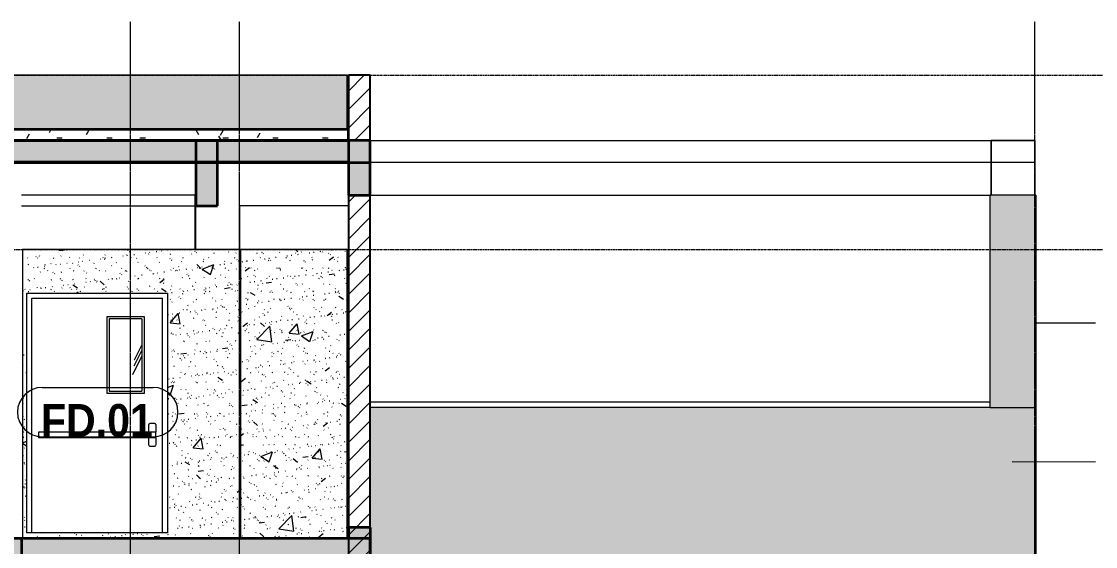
# Model space of a CAD drawing. Header units: millimetres. Extents: x 1240 to 198004, y -7796 to 35300.
# Drawn here: x 169764 to 179620, y 29475 to 34292 of the extents above; entities that cross this region are included whole.
import ezdxf

# ---------------------------------------------------------------- set-up
doc = ezdxf.new("R2010")
doc.units = ezdxf.units.MM
doc.linetypes.add('Centre', pattern=[31.75, 6.35, -4.7625, 15.875, -4.7625])
doc.linetypes.add('Grid Line', pattern=[22.225, 12.7, -3.175, 3.175, -3.175])
for name, color, linetype, lineweight in [('0-2', 50, 'Continuous', 5), ('A-CLNG-1', 13, 'Continuous', 25), ('A-CLNG-PATT-1', 13, 'Continuous', 9), ('A-DOOR', 31, 'Continuous', 9), ('A-DOOR-FRAM', 31, 'Continuous', 9), ('A-DOOR-IDEN', 31, 'Continuous', 9), ('A-FLOR-1', 10, 'Continuous', 35), ('A-FLOR-2', 7, 'Continuous', 9), ('A-FLOR-3', 192, 'Continuous', 35), ('A-FLOR-LEVL-2', 51, 'Centre', 9), ('A-FLOR-PATT-1', 7, 'Continuous', 9), ('A-FLOR-PATT-3', 8, 'Continuous', 9), ('A-WALL', 113, 'Continuous', 9), ('A-WALL-1', 113, 'Continuous', 25), ('A-WALL-IDEN', 211, 'Continuous', 9), ('A-WALL-PATT-3', 111, 'Continuous', 5), ('A-WALL-PATT-4', 111, 'Continuous', 9), ('I-WALL', 2, 'Continuous', 9), ('S-BEAM-1', 12, 'Continuous', 5), ('S-BEAM-2', 10, 'Continuous', 35), ('S-BEAM-3', 7, 'Continuous', 9), ('S-COLS-1', 7, 'Continuous', 9), ('S-GRID-1', 1, 'Grid Line', 9)]:
    doc.layers.add(name, color=color, linetype=linetype, lineweight=lineweight)
doc.styles.add('Arial_B_2', font='arialbd.ttf', dxfattribs={"width": 0.9, "height": 300})
pattern_1 = [(45, (196301.1, 0), (-84.8528, 84.8528), [])]
pattern_2 = [(50, (196301.1, 0), (1093.104, -95.634), [114.3, -1257.3]), (355, (196301.1, 0), (-211.457, 1146.34), [91.44, -1005.84]), (100.451, (196392.2, -8), (881.656, 1050.7), [97.14, -1068.54]), (46.184, (196301.1, 304.8), (1626.475, -252.257), [171.45, -1885.95]), (96.636, (196436.6, 283.8), (1424.416, 1484.565), [145.71, -1602.81]), (351.184, (196301.1, 304.8), (1424.43, 1484.55), [137.16, -1508.76]), (21, (196453.5, 228.6), (909.686, -613.591), [114.3, -1257.3]), (326, (196453.5, 228.6), (370.812, 1105.13), [91.44, -1005.84]), (71.451, (196529.3, 177.5), (1280.503, 491.528), [97.14, -1068.54]), (37.5, (196301.1, 0), (18.5313, 507.3303), [50.292, -943.356, 50.292, -970.788, -1009.65]), (37.5, (196301.1, 0), (18.5313, 507.3303), [-2014.728, 50.292, -959.358]), (7.5, (196301.1, 0), (400.918, 601.0836), [50.292, -531.876, 50.292, -920.496, -384.81]), (7.5, (196301.1, 0), (400.918, 601.0836), [-1552.956, 50.292, -334.518]), (327.5, (195961.25, 0), (813.545, -34.3737), [50.292, -330.708, 50.292, -1138.428, -1577.34]), (327.5, (195961.25, 0), (813.545, -34.3737), [-1569.72, 50.292, -1527.048]), (317.5, (195808.85, 0), (888.775, 152.56), [50.292, -445.008, 50.292, -739.14, -1120.14]), (317.5, (195808.85, 0), (888.775, 152.56), [-1284.732, 50.292, -1069.848])]
pattern_3 = [(37.5, (196301.1, 0), (-4.79953, 146.8239), [5.029, -110.795, 5.029, -124.511, -123.825]), (37.5, (196301.1, 0), (-4.79953, 146.8239), [-245.364, 5.029, -118.796]), (7.5, (196301.1, 0), (134.8574, 215.0472), [5.029, -57.455, 5.029, -99.365, -40.005]), (7.5, (196301.1, 0), (134.8574, 215.0472), [-166.878, 5.029, -34.976]), (327.5, (196207.37, 0), (237.29776, 0.4316), [5.029, -33.071, 5.029, -132.131, -179.07]), (327.5, (196207.37, 0), (237.29776, 0.4316), [-175.26, 5.029, -174.041]), (317.5, (196207.37, 0), (229.0671, 66.8792), [5.029, -14.021, 5.029, -84.887, -102.87]), (317.5, (196207.37, 0), (229.0671, 66.8792), [-108.966, 5.029, -97.841])]

# ---------------------------------------------------------------- blocks, each defined once
blk = doc.blocks.new('NCV_TKTC_KET CAU_rvt-2-TKCS_MẶT ĐỨNG NỘI KHU 2')
at = {"layer": 'A-FLOR-PATT-1'}
for points in [[(-23337.4, 33000), (-23337.4, 33200), (-33536.9, 33200), (-33536.9, 33000), (-23540.7, 33000)], [(-23337.4, 29350), (-23337.4, 29550), (-33537.4, 29550), (-33537.4, 29350), (-23540.7, 29350)]]:
    blk.add_hatch(color=256, dxfattribs=at).paths.add_polyline_path(points)
at = {"layer": 'S-BEAM-1'}
for points in [[(-24936.9, 32600), (-24736.9, 32600), (-24736.9, 33200), (-24936.9, 33200)], [(-23336.9, 32700), (-23336.9, 33200), (-23536.9, 33200), (-23536.9, 32700)], [(-23335.3, 29350), (-23335.3, 29650), (-23535.3, 29650), (-23535.3, 29350)], [(-24820.3, 29150), (-23535.3, 29150), (-23535.3, 29550), (-26535.3, 29550), (-26535.3, 29150), (-26099.9, 29150)]]:
    blk.add_hatch(color=256, dxfattribs=at).paths.add_polyline_path(points)
at = {"layer": 'A-FLOR-1'}
for p, q in [((-23337.4, 33200), (-33536.9, 33200)), ((-23337.4, 33000), (-23337.4, 33200)), ((-33536.9, 33000), (-23337.4, 33000)), ((-23337.4, 29550), (-33537.4, 29550)), ((-23337.4, 29350), (-23337.4, 29550))]:
    blk.add_line(p, q, dxfattribs=at)
at = {"layer": 'A-FLOR-2'}
for p, q in [((-23336.9, 33200), (-17237.4, 33200)), ((-17237.4, 33200), (-17237.4, 33000)), ((-17237.4, 33000), (-23336.9, 33000))]:
    blk.add_line(p, q, dxfattribs=at)
at = {"layer": 'S-BEAM-2'}
for p, q in [((-24736.9, 33200), (-24936.9, 33200)), ((-24936.9, 33200), (-24936.9, 32600)), ((-24736.9, 32600), (-24736.9, 33200)), ((-23336.9, 33200), (-23536.9, 33200)), ((-23536.9, 33200), (-23536.9, 32700)), ((-23336.9, 32700), (-23336.9, 33200)), ((-23536.9, 32700), (-23336.9, 32700)), ((-24936.9, 32600), (-24736.9, 32600)), ((-23335.3, 29650), (-23535.3, 29650)), ((-23535.3, 29650), (-23535.3, 29550)), ((-23335.3, 29350), (-23335.3, 29650)), ((-23535.3, 29550), (-26535.3, 29550)), ((-26535.3, 29550), (-26535.3, 29150))]:
    blk.add_line(p, q, dxfattribs=at)
at = {"layer": 'S-BEAM-3'}
for p, q in [((-23336.9, 33200), (-17636.9, 33200)), ((-17636.9, 32700), (-17636.9, 33200)), ((-23336.9, 32700), (-17646.9, 32700)), ((-26536.9, 32600), (-24936.9, 32600)), ((-23537.4, 32600), (-24536.9, 32600))]:
    blk.add_line(p, q, dxfattribs=at)
at = {"layer": 'S-COLS-1'}
for p, q in [((-17636.9, 33200), (-17636.9, 32700)), ((-17236.9, 33200), (-17636.9, 33200)), ((-17236.9, 33200), (-17236.9, 32700)), ((-24936.9, 32200), (-24936.9, 32600)), ((-24536.9, 32600), (-24536.9, 32200))]:
    blk.add_line(p, q, dxfattribs=at)
blk = doc.blocks.new('FD_01 - FD_01-1200x2200mm-V306-TKCS_MẶT ĐỨNG NỘI KHU 2')
at = {"layer": 'A-DOOR'}
h = blk.add_hatch(dxfattribs=at)
h.set_pattern_fill('FP_43', color=256, style=0, pattern_type=2)
h.set_pattern_definition([(63.435, (1790.26, 104.33), (-0.001, 1524.001), [532.463, -2875.304]), (63.435, (266.26, 104.33), (-0.001, 1524.001), [532.463, -2875.304]), (63.435, (2519.8, 398.8), (-0.001, 1524.001), [532.463, -2875.304]), (63.435, (995.8, 398.8), (-0.001, 1524.001), [532.463, -2875.304]), (63.435, (2409.4, 294.83), (-0.001, 1524.001), [532.463, -2875.304]), (63.435, (885.4, 294.83), (-0.001, 1524.001), [532.463, -2875.304]), (63.435, (2296.8, 890.1), (-0.001, 1524.001), [258.8, -3148.965]), (63.435, (772.8, 890.1), (-0.001, 1524.001), [258.8, -3148.965]), (63.435, (2223.2, 797.95), (-0.001, 1524.001), [532.463, -2875.304]), (63.435, (699.2, 797.95), (-0.001, 1524.001), [532.463, -2875.304]), (63.435, (2236.2, 864.1), (-0.001, 1524.001), [532.463, -2875.304]), (63.435, (712.2, 864.1), (-0.001, 1524.001), [532.463, -2875.304]), (63.435, (1621.35, 573.94), (-0.001, 1524.001), [532.463, -2875.304]), (63.435, (97.35, 573.94), (-0.001, 1524.001), [532.463, -2875.304]), (63.435, (1634.34, 651.9), (-0.001, 1524.001), [532.463, -2875.304]), (63.435, (110.34, 651.9), (-0.001, 1524.001), [532.463, -2875.304]), (63.435, (1637.84, 708.1), (-0.001, 1524.001), [532.463, -2875.304]), (63.435, (113.84, 708.1), (-0.001, 1524.001), [532.463, -2875.304])])
h.paths.add_polyline_path([(-25431.9, 30900), (-25431.9, 31565), (-25731.9, 31565), (-25731.9, 30900), (-25460.1, 30900)])
for p, q in [((-25751.9, 31585), (-25411.9, 31585)), ((-25751.9, 30880), (-25751.9, 31585)), ((-25731.9, 31565), (-25731.9, 30900)), ((-25431.9, 31565), (-25731.9, 31565)), ((-25431.9, 31565), (-25431.9, 30900)), ((-25411.9, 31585), (-25411.9, 30880)), ((-25411.9, 30880), (-25751.9, 30880)), ((-25731.9, 30900), (-25431.9, 30900)), ((-25367.9, 30525.4), (-25367.9, 30588.9)), ((-25348.9, 30608), (-25323.5, 30608)), ((-25304.4, 30588.9), (-25304.4, 30525.4)), ((-26042.3, 30525.4), (-26379.4, 30525.4)), ((-26379.4, 30525.4), (-26379.4, 30474.6)), ((-26379.4, 30474.6), (-26042.3, 30474.6)), ((-26042.3, 30525.4), (-26042.3, 30474.6)), ((-25367.9, 30525.4), (-26042.3, 30525.4)), ((-26042.3, 30474.6), (-25367.9, 30474.6)), ((-25367.9, 30474.6), (-25367.9, 30525.4)), ((-25304.4, 30525.4), (-25367.9, 30525.4)), ((-25367.9, 30474.6), (-25304.4, 30474.6)), ((-25367.9, 30411.1), (-25367.9, 30474.6)), ((-25304.4, 30474.6), (-25304.4, 30525.4)), ((-25304.4, 30474.6), (-25304.4, 30411.1)), ((-25323.5, 30392.1), (-25348.9, 30392.1))]:
    blk.add_line(p, q, dxfattribs=at)
at = {"layer": 'A-DOOR', "flags": 128}
for points in [[(-25367.9, 30588.9), (-25367.5, 30593.1), (-25366, 30597.2), (-25363.8, 30600.8), (-25360.8, 30603.8), (-25357.2, 30606.1), (-25353.1, 30607.5), (-25348.9, 30608)], [(-25323.5, 30608), (-25319.2, 30607.5), (-25315.2, 30606.1), (-25311.6, 30603.8), (-25308.6, 30600.8), (-25306.3, 30597.2), (-25304.9, 30593.1), (-25304.4, 30588.9)], [(-25348.9, 30392.1), (-25353.1, 30392.5), (-25357.2, 30393.9), (-25360.8, 30396.2), (-25363.8, 30399.2), (-25366, 30402.8), (-25367.5, 30406.9), (-25367.9, 30411.1)], [(-25304.4, 30411.1), (-25304.9, 30406.9), (-25306.3, 30402.8), (-25308.6, 30399.2), (-25311.6, 30396.2), (-25315.2, 30393.9), (-25319.2, 30392.5), (-25323.5, 30392.1)]]:
    blk.add_lwpolyline(points, dxfattribs=at)
at = {"layer": 'A-DOOR-FRAM'}
for p, q in [((-26441.9, 29600), (-26441.9, 31755)), ((-26441.9, 31755), (-25241.9, 31755)), ((-25241.9, 29600), (-25241.9, 31755))]:
    blk.add_line(p, q, dxfattribs=at)
blk = doc.blocks.new('STN_Door Tag - STN_Door Tag-1788670-TKCS_MẶT ĐỨNG NỘI KHU 2')
at = {"layer": 'A-DOOR-IDEN'}
for p, q in [((-55715.8, 3874.2), (-54695.7, 3874.2)), ((-55715.8, 3421.3), (-54695.7, 3421.3))]:
    blk.add_line(p, q, dxfattribs=at)
for centre, start, end in [((-55715.8, 3647.8), 90, 270), ((-54695.7, 3647.8), 270, 90)]:
    blk.add_arc(centre, 226.4, start, end, dxfattribs=at)

msp = doc.modelspace()

# ---------------------------------------------------------------- hatches: boundary and pattern name
at = {"layer": 'A-CLNG-PATT-1'}
h = msp.add_hatch(dxfattribs=at)
h.set_pattern_fill('FP_45', color=256, style=0, pattern_type=2)
h.set_pattern_definition([(0, (196301.1, 0), (1219.2, 304.8), [50.292, -864.108, 50.292, -864.108, -4876.8]), (0, (196301.1, 0), (1219.2, 304.8), [-1828.8, 50.292, -1778.508, 50.292, -864.108, -2133.6]), (0, (196301.1, 0), (1219.2, 304.8), [-4572, 50.292, -559.308, 50.292, -1473.708]), (120, (196758.3, 152.4), (-873.5645, 903.4582), [50.292, -864.108, 50.292, -864.108, -4876.8]), (120, (196758.3, 152.4), (-873.5645, 903.4582), [-1828.8, 50.292, -1778.508, 50.292, -864.108, -2133.6]), (120, (196758.3, 152.4), (-873.5645, 903.4582), [-4572, 50.292, -559.308, 50.292, -1473.708]), (240, (196910.7, 762), (-345.6355, -1208.2582), [50.292, -864.108, 50.292, -864.108, -4876.8]), (240, (196910.7, 762), (-345.6355, -1208.2582), [-1828.8, 50.292, -1778.508, 50.292, -864.108, -2133.6]), (240, (196910.7, 762), (-345.6355, -1208.2582), [-4572, 50.292, -559.308, 50.292, -1473.708])])
h.paths.add_polyline_path([(172760.4, 33000), (172764.2, 33000), (172764.2, 33005), (162864.2, 33005), (162864.2, 33000), (170201.2, 33000)])
at = {"layer": 'A-FLOR-PATT-3'}
h = msp.add_hatch(dxfattribs=at)
h.set_pattern_fill('FP_37', color=256, style=0, pattern_type=2)
h.set_pattern_definition([(0, (196301.1, 0), (609.6, 152.4), [50.292, -406.908, 50.292, -406.908, -2438.4]), (0, (196301.1, 0), (609.6, 152.4), [-914.4, 50.292, -864.108, 50.292, -406.908, -1066.8]), (0, (196301.1, 0), (609.6, 152.4), [-2286, 50.292, -254.508, 50.292, -711.708]), (120, (196529.7, 76.2), (-436.78227, 451.7291), [50.292, -406.908, 50.292, -406.908, -2438.4]), (120, (196529.7, 76.2), (-436.78227, 451.7291), [-914.4, 50.292, -864.108, 50.292, -406.908, -1066.8]), (120, (196529.7, 76.2), (-436.78227, 451.7291), [-2286, 50.292, -254.508, 50.292, -711.708]), (240, (196605.9, 381), (-172.81773, -604.1291), [50.292, -406.908, 50.292, -406.908, -2438.4]), (240, (196605.9, 381), (-172.81773, -604.1291), [-914.4, 50.292, -864.108, 50.292, -406.908, -1066.8]), (240, (196605.9, 381), (-172.81773, -604.1291), [-2286, 50.292, -254.508, 50.292, -711.708])])
h.paths.add_polyline_path([(172760.4, 33200), (172763.7, 33200), (172763.7, 33300), (162964.2, 33300), (162964.2, 33200), (170201.2, 33200)])
at = {"layer": 'A-WALL-PATT-3'}
for points in [[(163814.2, 33300), (172753.7, 33300), (172753.7, 33800), (162964.2, 33800), (162965.8, 33300), (162974.2, 33300)], [(178664.2, 30750), (178664.2, 32700), (178654.2, 32700), (178654.2, 30750)], [(179064.2, 30750), (179064.2, 32700), (178664.2, 32700), (178664.2, 30750)], [(179074.2, 30750), (179074.2, 32700), (179064.2, 32700), (179064.2, 30750)], [(177878.6, 29350), (179064.2, 29350), (179064.2, 30750), (172963.7, 30750), (172963.7, 29650), (172965.8, 29650), (172965.8, 29350), (175319.5, 29350)], [(179074.2, 29350), (179074.2, 30750), (179064.2, 30750), (179064.2, 29350)]]:
    msp.add_hatch(color=256, dxfattribs=at).paths.add_polyline_path(points)
at = {"layer": 'A-WALL-PATT-4'}
h = msp.add_hatch(dxfattribs=at)
h.set_pattern_fill('FP_35', color=256, style=0, pattern_type=2)
h.set_pattern_definition(pattern_1)
h.paths.add_polyline_path([(172763.7, 33200), (172963.7, 33200), (172963.7, 33800), (172763.7, 33800)])
h = msp.add_hatch(dxfattribs=at)
h.set_pattern_fill('FP_35', color=256, style=0, pattern_type=2)
h.set_pattern_definition(pattern_1)
h.paths.add_polyline_path([(172763.7, 29350), (172963.7, 29350), (172963.7, 32700), (172763.7, 32700), (172763.7, 30294.6)])
h = msp.add_hatch(dxfattribs=at)
h.set_pattern_fill('FP_38', color=256, style=0, pattern_type=2)
h.set_pattern_definition(pattern_2)
h.paths.add_polyline_path([(169774.2, 29550), (171764.2, 29550), (171764.2, 32200), (169774.2, 32200), (169774.2, 30294.6)])
h.paths.add_polyline_path([(169814.2, 29600), (169814.2, 31800), (171104.2, 31800), (171104.2, 29600), (170201.2, 29600)])
h = msp.add_hatch(dxfattribs=at)
h.set_pattern_fill('FP_39', color=256, style=0, pattern_type=2)
h.set_pattern_definition(pattern_3)
h.paths.add_polyline_path([(169774.2, 29550), (171764.2, 29550), (171764.2, 32200), (169774.2, 32200), (169774.2, 30294.6)])
h.paths.add_polyline_path([(169814.2, 29600), (169814.2, 31800), (171104.2, 31800), (171104.2, 29600), (170201.2, 29600)])
h = msp.add_hatch(dxfattribs=at)
h.set_pattern_fill('FP_38', color=256, style=0, pattern_type=2)
h.set_pattern_definition(pattern_2)
h.paths.add_polyline_path([(171774.2, 29550), (171774.2, 32200), (171764.2, 32200), (171764.2, 29550)])
h = msp.add_hatch(dxfattribs=at)
h.set_pattern_fill('FP_39', color=256, style=0, pattern_type=2)
h.set_pattern_definition(pattern_3)
h.paths.add_polyline_path([(171774.2, 29550), (171774.2, 32200), (171764.2, 32200), (171764.2, 29550)])
h = msp.add_hatch(dxfattribs=at)
h.set_pattern_fill('FP_38', color=256, style=0, pattern_type=2)
h.set_pattern_definition(pattern_2)
h.paths.add_polyline_path([(171826.6, 29550), (172753.7, 29550), (172753.7, 32200), (171774.2, 32200), (171774.2, 29550)])
h = msp.add_hatch(dxfattribs=at)
h.set_pattern_fill('FP_39', color=256, style=0, pattern_type=2)
h.set_pattern_definition(pattern_3)
h.paths.add_polyline_path([(171826.6, 29550), (172753.7, 29550), (172753.7, 32200), (171774.2, 32200), (171774.2, 29550)])

# ---------------------------------------------------------------- linework, layer by layer
at = {"layer": 'A-CLNG-1'}
for p, q in [((172764.2, 33005), (162864.2, 33005)), ((162864.2, 33000), (172764.2, 33000)), ((172764.2, 33000), (172764.2, 33005))]:
    msp.add_line(p, q, dxfattribs=at)
at = {"layer": 'A-FLOR-3'}
for p, q in [((172763.7, 33300), (162964.2, 33300)), ((172763.7, 33200), (172763.7, 33300)), ((162964.2, 33200), (172763.7, 33200))]:
    msp.add_line(p, q, dxfattribs=at)
at = {"layer": 'A-FLOR-LEVL-2'}
for p, q in [((104944.5, 33800), (194512.3, 33800)), ((104944.5, 32200), (194512.3, 32200))]:
    msp.add_line(p, q, dxfattribs=at)
at = {"layer": 'A-WALL'}
for p, q in [((172753.7, 33800), (162974.2, 33800)), ((172753.7, 33300), (172753.7, 33800)), ((171359.2, 32700), (169764.2, 32700)), ((171359.2, 32200), (171359.2, 32700)), ((178654.2, 30750), (178654.2, 32700)), ((179074.2, 32700), (178654.2, 32700)), ((179074.2, 32700), (179074.2, 30750)), ((178654.2, 30800), (172963.7, 30800)), ((178654.2, 30750), (179064.2, 30750))]:
    msp.add_line(p, q, dxfattribs=at)
at = {"layer": 'A-WALL-1'}
for p, q in [((172763.7, 33800), (172763.7, 33300)), ((172963.7, 33800), (172763.7, 33800)), ((172963.7, 33200), (172963.7, 33800)), ((172763.7, 33200), (172963.7, 33200)), ((172763.7, 32700), (172763.7, 29350)), ((172963.7, 32700), (172763.7, 32700)), ((172963.7, 29350), (172963.7, 32700))]:
    msp.add_line(p, q, dxfattribs=at)
at = {"layer": 'A-WALL-IDEN'}
for p, q in [((179081.4, 31528.1), (179620.4, 31528.1)), ((178856, 30254.6), (179620.4, 30253.1))]:
    msp.add_line(p, q, dxfattribs=at)
at = {"layer": 'I-WALL'}
for p, q in [((172753.7, 32200), (169774.2, 32200)), ((169774.2, 32200), (169774.2, 29550)), ((171774.2, 32200), (171774.2, 29550)), ((172753.7, 29550), (172753.7, 32200)), ((169814.2, 29600), (169814.2, 31800)), ((169814.2, 31800), (171104.2, 31800)), ((171104.2, 31800), (171104.2, 29600)), ((178654.2, 30750), (172963.7, 30750)), ((179064.2, 30750), (179074.2, 30750)), ((179074.2, 30750), (179074.2, 29350)), ((171104.2, 29600), (169814.2, 29600))]:
    msp.add_line(p, q, dxfattribs=at)
at = {"layer": 'S-GRID-1'}
for p, q in [((170764.2, 30542.5), (170764.2, 34292.5)), ((171764.2, 30542.5), (171764.2, 34292.5)), ((179064.2, 30542.5), (179064.2, 34292.5)), ((170764.2, 5.5), (170764.2, 30542.5)), ((171764.2, 1910.5), (171764.2, 30542.5)), ((179064.2, 5.5), (179064.2, 30542.5))]:
    msp.add_line(p, q, dxfattribs=at)

# ---------------------------------------------------------------- block references
at = {"layer": '0-2'}
msp.add_blockref('NCV_TKTC_KET CAU_rvt-2-TKCS_MẶT ĐỨNG NỘI KHU 2', (196301.1, 0), dxfattribs=at)
at = {"layer": 'A-DOOR'}
msp.add_blockref('FD_01 - FD_01-1200x2200mm-V306-TKCS_MẶT ĐỨNG NỘI KHU 2', (196301.1, 0), dxfattribs=at)
at = {"layer": 'A-DOOR-IDEN'}
msp.add_blockref('STN_Door Tag - STN_Door Tag-1788670-TKCS_MẶT ĐỨNG NỘI KHU 2', (225669.5, 27060.1), dxfattribs=at)

# ---------------------------------------------------------------- texts
at = {"layer": 'A-DOOR-IDEN', "insert": (170456.1, 30630.1), "char_height": 300, "width": 1054.35, "attachment_point": 5, "line_spacing_factor": 0.936439, "style": 'Arial_B_2'}
msp.add_mtext('\\pt6.75,13.5,20.25,27,33.75,40.5,47.25,54,60.75,67.5,74.25,81,87.75,94.5,101.25,108,114.75,121.5,128.25,135,141.75,148.5,155.25,162,168.75,175.5,182.25,189,195.75,202.5,209.25,216;FD.01', dxfattribs=at)

doc.saveas('drawing.dxf')
